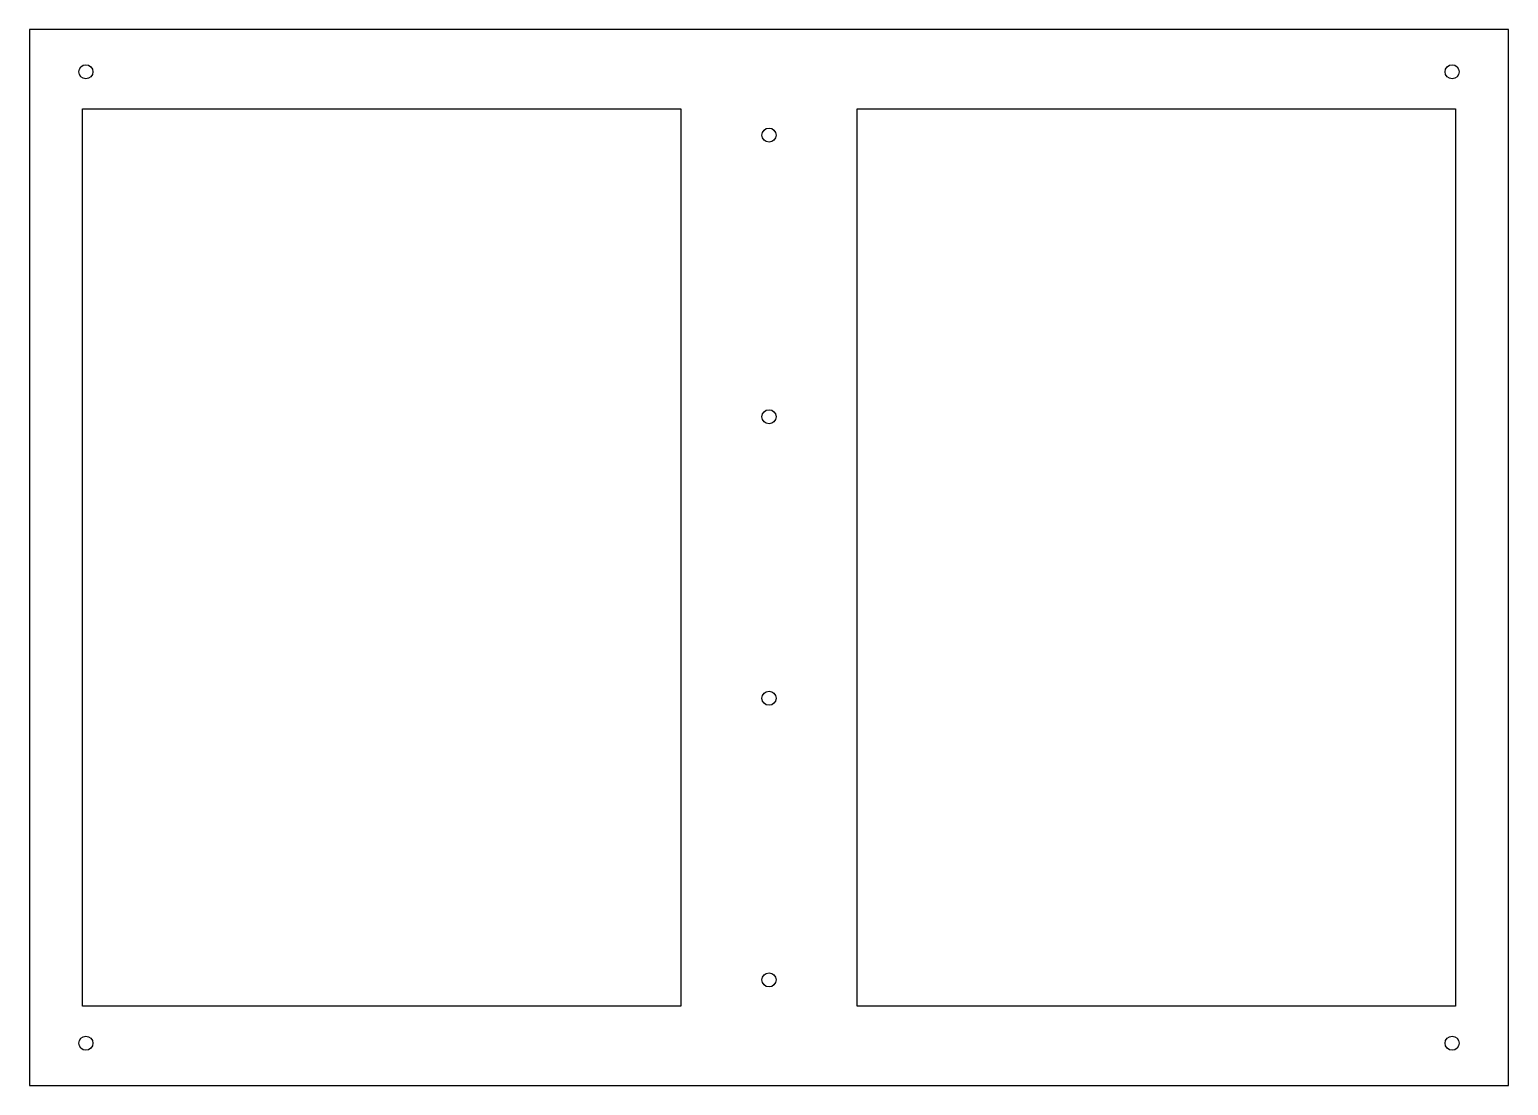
# Model space of a CAD drawing. Header units: millimetres. Extents: x -105 to 105, y -75 to 75.
import ezdxf

# ---------------------------------------------------------------- set-up
doc = ezdxf.new("R2010")
doc.units = ezdxf.units.MM

msp = doc.modelspace()

# ---------------------------------------------------------------- linework, layer by layer
for points in [[(-105, -75), (105, -75), (105, 75), (-105, 75)], [(-97.5, -63.75), (-97.5, 63.75), (-12.5, 63.75), (-12.5, -63.75)], [(97.5, 63.75), (97.5, -63.75), (12.5, -63.75), (12.5, 63.75)]]:
    msp.add_lwpolyline(points, close=True)
for centre in [(-97, 69), (97, 69), (0, 60), (0, 20), (0, -20), (0, -60), (-97, -69), (97, -69)]:
    msp.add_circle(centre, 1)

doc.saveas('drawing.dxf')
